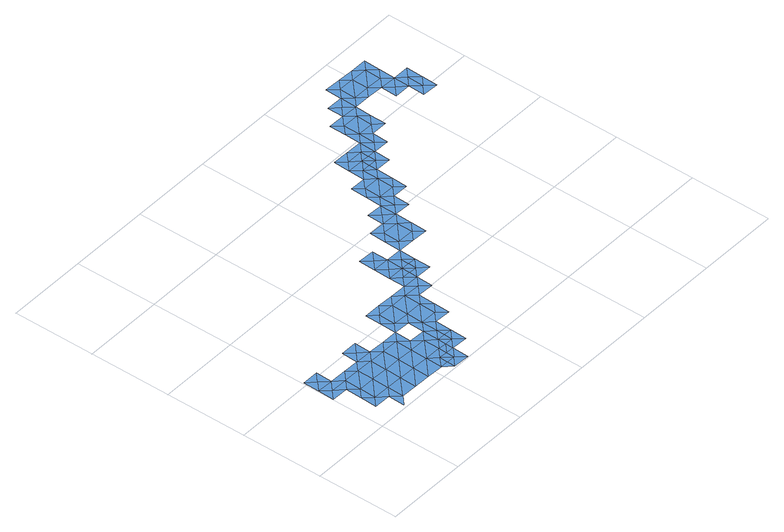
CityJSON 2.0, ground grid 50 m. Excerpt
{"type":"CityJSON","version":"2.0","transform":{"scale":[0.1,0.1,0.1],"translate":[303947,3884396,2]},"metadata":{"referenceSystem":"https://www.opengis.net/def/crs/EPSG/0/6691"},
"CityObjects":{
"waterbody1":{"type":"WaterBody","attributes":{"name":"静岡県第4次地震被害想定（元禄型関東地震）","種類":"3","津波浸水想定.浸水ランクフィールド":"Tsunami_rank.xml","津波浸水想定.浸水ランク":"2","class":"1140"},"geometry":[{"type":"MultiSurface","lod":"1","boundaries":[[[0,1,2]],[[0,2,3]],[[3,2,4]],[[5,2,1]],[[2,6,4]],[[5,6,2]]]}]},
"waterbody2":{"type":"WaterBody","attributes":{"name":"静岡県第4次地震被害想定（元禄型関東地震）","種類":"3","津波浸水想定.浸水ランクフィールド":"Tsunami_rank.xml","津波浸水想定.浸水ランク":"1","class":"1140"},"geometry":[{"type":"MultiSurface","lod":"1","boundaries":[[[7,8,9]],[[10,7,9]],[[11,7,10]],[[12,7,11]],[[7,12,13]],[[8,13,14]],[[14,15,16]],[[16,17,18]],[[15,17,16]],[[19,20,21]],[[21,20,22]],[[22,20,23]],[[24,25,26]],[[27,24,28]],[[29,24,27]],[[30,29,27]],[[31,32,33]],[[32,31,18]],[[34,6,5]],[[35,36,34]],[[35,37,38]],[[39,1,0]],[[40,41,42]],[[43,44,45]],[[46,47,48]],[[49,50,46]],[[51,50,52]],[[53,54,51]],[[55,43,45]],[[56,54,53]],[[57,58,59]],[[12,57,59]],[[60,61,62]],[[60,63,64]],[[28,63,10]],[[8,7,13]],[[31,8,14]],[[18,14,16]],[[23,19,65]],[[23,20,19]],[[66,23,67]],[[28,24,26]],[[28,10,27]],[[9,30,27]],[[31,33,8]],[[31,14,18]],[[67,68,66]],[[69,68,67]],[[70,71,72]],[[73,71,70]],[[74,71,73]],[[50,74,73]],[[50,49,74]],[[75,71,74]],[[48,49,46]],[[76,48,47]],[[76,47,77]],[[42,41,77]],[[49,75,74]],[[50,73,52]],[[65,19,78]],[[79,65,78]],[[23,65,79]],[[23,79,67]],[[79,78,70]],[[80,81,53]],[[81,56,53]],[[51,80,53]],[[51,52,80]],[[70,78,73]],[[72,79,70]],[[79,69,67]],[[8,33,9]],[[35,82,36]],[[83,26,84]],[[83,28,26]],[[63,28,83]],[[83,64,63]],[[85,60,64]],[[61,60,85]],[[85,86,61]],[[85,87,86]],[[88,44,37]],[[37,44,87]],[[37,87,38]],[[85,38,87]],[[38,85,64]],[[82,35,38]],[[82,38,64]],[[83,82,64]],[[82,83,84]],[[82,84,36]],[[5,1,34]],[[34,1,35]],[[1,39,35]],[[35,39,37]],[[37,39,88]],[[88,39,89]],[[0,89,39]],[[89,0,3]],[[42,88,40]],[[88,42,44]],[[44,42,45]],[[77,45,42]],[[47,45,77]],[[45,47,46]],[[46,55,45]],[[50,55,46]],[[51,55,50]],[[54,55,51]],[[55,54,43]],[[43,54,86]],[[86,54,56]],[[62,58,57]],[[62,57,12]],[[12,11,62]],[[62,11,60]],[[60,11,63]],[[63,11,10]],[[27,10,9]],[[33,30,9]]]}]},
"waterbody3":{"type":"WaterBody","attributes":{"name":"静岡県第4次地震被害想定（元禄型関東地震）","種類":"3","津波浸水想定.浸水ランクフィールド":"Tsunami_rank.xml","津波浸水想定.浸水ランク":"2","class":"1140"},"geometry":[{"type":"MultiSurface","lod":"1","boundaries":[[[90,91,41]],[[3,91,90]],[[90,41,40]],[[40,88,90]],[[88,89,90]],[[89,3,90]]]}]},
"waterbody4":{"type":"WaterBody","attributes":{"name":"静岡県第4次地震被害想定（元禄型関東地震）","種類":"3","津波浸水想定.浸水ランクフィールド":"Tsunami_rank.xml","津波浸水想定.浸水ランク":"2","class":"1140"},"geometry":[{"type":"MultiSurface","lod":"1","boundaries":[[[72,92,79]],[[69,79,92]],[[93,92,71]],[[68,92,93]],[[69,92,68]],[[72,71,92]]]}]},
"waterbody5":{"type":"WaterBody","attributes":{"name":"静岡県第4次地震被害想定（元禄型関東地震）","種類":"3","津波浸水想定.浸水ランクフィールド":"Tsunami_rank.xml","津波浸水想定.浸水ランク":"2","class":"1140"},"geometry":[{"type":"MultiSurface","lod":"1","boundaries":[[[94,95,96]],[[97,98,94]],[[99,97,94]],[[98,95,94]],[[100,99,94]],[[100,94,96]]]}]},
"waterbody6":{"type":"WaterBody","attributes":{"name":"静岡県第4次地震被害想定（元禄型関東地震）","種類":"3","津波浸水想定.浸水ランクフィールド":"Tsunami_rank.xml","津波浸水想定.浸水ランク":"1","class":"1140"},"geometry":[{"type":"MultiSurface","lod":"1","boundaries":[[[101,102,103]],[[102,104,103]],[[105,106,107]],[[108,109,110]],[[111,109,108]],[[109,111,112]],[[113,114,66]],[[115,114,116]],[[117,118,115]],[[119,117,120]],[[121,122,123]],[[122,124,123]],[[125,124,126]],[[125,127,128]],[[129,128,130]],[[131,129,132]],[[133,134,135]],[[135,136,133]],[[137,136,135]],[[135,111,137]],[[108,110,138]],[[139,101,140]],[[140,101,103]],[[140,103,141]],[[103,142,141]],[[142,143,141]],[[144,141,143]],[[143,145,144]],[[144,140,141]],[[146,144,145]],[[98,146,145]],[[95,98,147]],[[96,95,147]],[[148,137,111]],[[136,149,133]],[[100,150,99]],[[127,99,128]],[[126,127,125]],[[149,136,151]],[[151,136,137]],[[148,152,137]],[[108,152,148]],[[153,154,155]],[[139,153,155]],[[140,153,139]],[[144,153,140]],[[154,153,144]],[[154,144,146]],[[154,146,156]],[[156,146,98]],[[129,130,132]],[[99,150,128]],[[128,150,130]],[[130,150,157]],[[96,158,157]],[[150,96,157]],[[100,96,150]],[[159,114,113]],[[114,159,116]],[[117,115,116]],[[117,121,120]],[[121,117,116]],[[160,121,116]],[[160,116,159]],[[161,160,159]],[[161,159,113]],[[145,162,147]],[[147,162,158]],[[162,163,158]],[[164,129,131]],[[129,164,128]],[[125,164,124]],[[164,123,124]],[[123,164,165]],[[165,121,123]],[[165,120,121]],[[165,119,120]],[[118,166,115]],[[115,166,114]],[[166,66,114]],[[105,167,106]],[[167,168,106]],[[169,168,170]],[[109,112,170]],[[108,148,111]],[[134,111,135]],[[107,106,171]],[[171,106,168]],[[171,168,169]],[[169,170,172]],[[172,170,112]],[[98,145,147]],[[128,164,125]],[[96,147,158]],[[157,158,163]],[[165,164,131]],[[102,105,104]],[[101,105,102]],[[167,105,101]],[[138,167,101]],[[110,167,138]],[[167,110,168]],[[110,170,168]],[[110,109,170]]]}]}
},
"vertices":[
[652,108,1],[602,109,1],[651,58,1],[702,106,1],[700,6,1],[601,59,1],[600,9,1],
[258,368,1],[158,370,1],[156,270,1],[256,268,1],[358,365,1],[310,416,1],[210,419,1],[110,421,0],[112,521,0],[61,473,0],[12,524,0],[10,424,0],[920,801,1],[971,850,1],[922,901,1],[1022,899,1],[1020,799,1],[202,119,1],[200,19,1],[251,68,1],[153,170,1],[253,168,1],[102,121,1],[105,221,1],[59,373,0],[7,324,0],[107,321,1],[551,60,1],[553,160,1],[451,63,1],[656,258,1],[556,260,1],[653,158,1],[755,205,1],[805,204,1],[756,255,1],[710,406,1],[707,306,1],[758,355,1],[861,453,1],[858,353,1],[910,401,1],[912,501,1],[863,553,1],[763,555,1],[815,604,1],[663,558,1],[661,458,1],[761,455,1],[612,509,1],[361,465,1],[412,514,1],[312,516,1],[458,363,1],[510,411,1],[410,414,1],[356,265,1],[456,263,1],[968,750,1],[1120,796,1],[1068,747,1],[1117,696,1],[1067,698,1],[966,650,1],[1015,599,1],[1016,649,1],[915,601,1],[963,550,1],[1012,499,1],[907,301,1],[807,304,1],[917,701,1],[1017,699,1],[715,606,1],[615,609,1],[453,163,1],[353,165,1],[351,65,1],[558,360,1],[610,409,1],[607,309,1],[705,206,1],[703,156,1],
[753,155,1],[802,104,1],
[1066,648,1],[1115,596,1],
[1583,1335,1],[1585,1385,1],[1535,1386,1],[1632,1284,1],[1635,1384,1],[1532,1286,1],[1533,1336,1],
[1842,1679,1],[1793,1730,1],[1742,1681,1],[1745,1781,1],[1845,1779,1],[1896,1827,1],[1847,1879,1],[2042,1674,1],[2093,1722,1],[1993,1725,1],[2142,1671,1],[2145,1771,1],[1220,794,1],[1171,845,1],[1173,945,1],[1273,942,1],[1225,994,1],[1125,996,1],[1227,1094,1],[1276,1042,1],[1325,991,1],[1425,989,1],[1376,1040,1],[1427,1089,1],[1478,1137,1],[1527,1086,1],[1530,1186,1],[1481,1237,1],[1381,1240,1],[1432,1289,1],[1330,1191,1],[1332,1291,1],[2240,1568,1],[2242,1668,1],[2191,1620,1],[2188,1520,1],[2140,1571,1],[1942,1676,1],[1840,1579,1],[1791,1630,1],[1691,1632,1],[1642,1684,1],[1640,1584,1],[1688,1532,1],[1637,1484,1],[1686,1432,1],[1586,1435,1],[2091,1622,1],[2237,1469,1],[1483,1337,1],[2137,1471,1],[2040,1574,1],[1788,1530,1],[1737,1481,1],[1837,1479,1],[1735,1381,1],[1435,1389,1],[1486,1437,1],[1271,842,1],[1322,891,1],[1320,791,1],[1537,1486,1],[1437,1489,1],[1378,1140,1],[1327,1091,1],[1122,896,1],[1893,1727,1],[1996,1825,1],[2047,1873,1],[2096,1822,1],[1947,1876,1],[2147,1871,1]
]}
